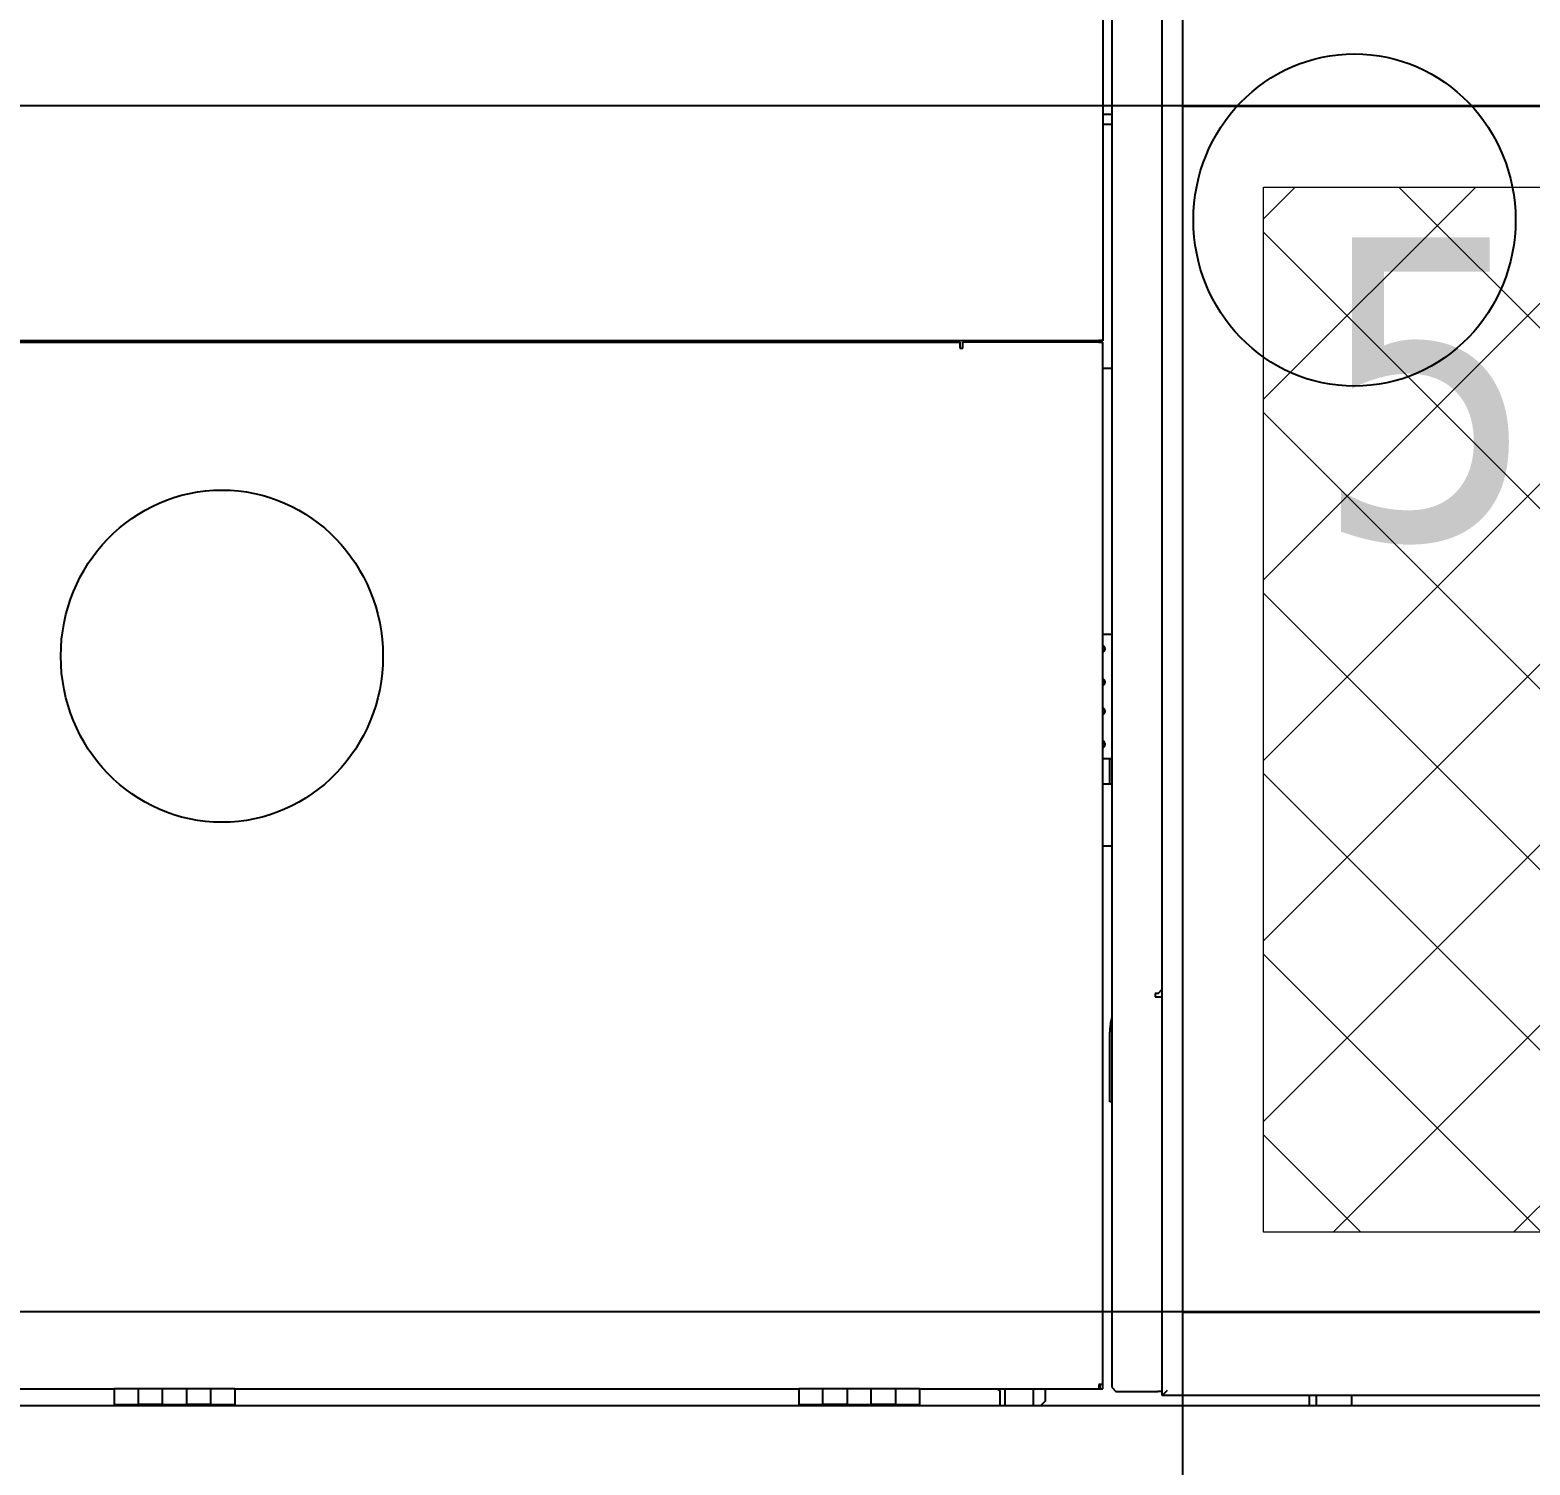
# Model space of a CAD drawing. Header units: centimetres. Extents: x 405564 to 502064, y 46284 to 60634.
# Drawn here: x 454362.4 to 454437, y 53114.9 to 53186.3 of the extents above; entities that cross this region are included whole.
import ezdxf
from ezdxf import colors
from ezdxf.entities.mleader import LeaderData, LeaderLine
from ezdxf.math import Vec2, Vec3
from ezdxf.xclip import XClip

# ---------------------------------------------------------------- set-up
doc = ezdxf.new("R2010")
doc.units = ezdxf.units.CM
doc.header["$XCLIPFRAME"] = 0
doc.linetypes.add('SLD-2点鎖線', pattern=[12.7, 6.35, -1.27, 1.27, -1.27, 1.27, -1.27])
doc.linetypes.add('SLD-実線', pattern=[0])
for name, color, linetype in [('---___EB_draft03_cihazlar', 8, 'Continuous'), ('0-KRCN-ASMATAVAN-130426', 8, 'Continuous'), ('AS_DUV', 8, 'Continuous'), ('AS_PYZ_BINA', 8, 'Continuous')]:
    doc.layers.add(name, color=color, linetype=linetype)
for name, color, linetype, lineweight in [('0-KRCN-AYDINLATMA-130426', 8, 'Continuous', 9), ('0-KRCN-MİMARİ-220526', 8, 'Continuous', 9), ('OL_Ic', 8, 'Continuous', 9)]:
    doc.layers.add(name, color=color, linetype=linetype, lineweight=lineweight)
doc.styles.add('Normal_ITL', font='swissi.ttf')
doc.styles.add('TAHOMA', font='tahoma.ttf')

# ---------------------------------------------------------------- blocks, each defined once
blk = doc.blocks.new('50W 60x60 cm  SIVA ALTI LED ARMATÜR')
at = {"layer": '0-KRCN-AYDINLATMA-130426'}
h = blk.add_hatch(dxfattribs=at)
h.set_pattern_fill('ANSI37', color=256, scale=0.2)
h.paths.add_polyline_path([(-2.6, 2.5943), (2.6, 2.5943), (2.6, -2.6057), (-2.6, -2.6057)])
for points in [[(-3, 2.9943), (3, 2.9943), (3, -3.007), (-3, -3.007)], [(-2.6, 2.5943), (2.6, 2.5943), (2.6, -2.6057), (-2.6, -2.6057)]]:
    blk.add_lwpolyline(points, close=True, dxfattribs=at)
at = {"layer": '0-KRCN-AYDINLATMA-130426', "insert": (-2.35, 2.3443), "char_height": 1.5, "attachment_point": 1, "style": 'TAHOMA'}
blk.add_mtext_dynamic_manual_height_columns('{\\fTahoma|b0|i0|c162|p34;50W}', width=1.5, gutter_width=1.25, heights=[0], dxfattribs=at)
blk = doc.blocks.new('G$C27E741DA')
at = {"layer": '0-KRCN-AYDINLATMA-130426', "xscale": 10, "yscale": 10, "zscale": 10}
blk.add_blockref('50W 60x60 cm  SIVA ALTI LED ARMATÜR', (16385.68, 6018.546), dxfattribs=at)
blk = doc.blocks.new('SMD Dizgi Makinesi')
at = {"layer": '---___EB_draft03_cihazlar', "linetype": 'SLD-実線'}
for p, q in [((275537.97, -39730.757), (275537.97, -39752.689)), ((275538.486, -39730.887), (275538.486, -39868.027)), ((275537.97, -39743.275), (275538.486, -39743.275)), ((275537.97, -39745.028), (275538.486, -39745.028)), ((275537.97, -39745.378), (275538.486, -39745.378)), ((275537.722, -39752.449), (275537.77, -39752.496)), ((275537.77, -39752.496), (275537.817, -39752.541)), ((275537.817, -39752.541), (275537.859, -39752.582)), ((275537.859, -39752.582), (275537.897, -39752.619)), ((275537.897, -39752.619), (275537.928, -39752.649)), ((275537.928, -39752.649), (275537.951, -39752.671)), ((275537.951, -39752.671), (275537.965, -39752.684)), ((275537.97, -39752.689), (275464.504, -39752.689)), ((275517.965, -39752.889), (275517.759, -39752.689)), ((275517.823, -39752.689), (275517.821, -39752.75)), ((275517.965, -39752.889), (275517.965, -39753.04)), ((275517.965, -39753.04), (275518.131, -39753.04)), ((275518.131, -39752.899), (275518.131, -39752.689)), ((275518.131, -39753.04), (275518.131, -39752.899)), ((275537.763, -39752.689), (275537.763, -39752.899)), ((275537.763, -39754.992), (275537.763, -39752.899)), ((275537.965, -39752.684), (275537.97, -39752.689)), ((275464.453, -39755.643), (275485.48, -39755.643)), ((275466.364, -39755.193), (275537.556, -39755.193)), ((275474.217, -39755.643), (275474.217, -39755.193)), ((275474.733, -39755.193), (275474.733, -39755.643)), ((275485.48, -39755.643), (275485.501, -39755.643)), ((275485.501, -39755.794), (275485.501, -39755.643)), ((275485.557, -39755.844), (275485.557, -39755.643)), ((275537.427, -39755.643), (275485.557, -39755.643)), ((275486.874, -39755.193), (275486.874, -39755.643)), ((275500.1, -39755.193), (275500.1, -39755.643)), ((275500.668, -39755.643), (275500.668, -39755.625)), ((275506.3, -39755.193), (275506.3, -39755.643)), ((275507.54, -39755.293), (275506.3, -39755.293)), ((275507.54, -39755.643), (275507.54, -39755.193)), ((275510.64, -39755.193), (275510.64, -39755.643)), ((275523.349, -39755.293), (275519.887, -39755.293)), ((275523.349, -39755.193), (275523.349, -39755.293)), ((275537.427, -39755.643), (275537.427, -39755.844)), ((275537.634, -39755.643), (275537.427, -39755.643)), ((275537.556, -39755.193), (275537.763, -39754.992)), ((275537.634, -39755.794), (275537.634, -39755.643)), ((275485.479, -39847.777), (275485.479, -39755.844)), ((275485.501, -39755.794), (275485.48, -39755.794)), ((275485.48, -39847.828), (275485.48, -39755.794)), ((275485.557, -39755.744), (275485.501, -39755.744)), ((275485.557, -39755.844), (275485.557, -39762.604)), ((275537.427, -39755.794), (275537.634, -39755.794)), ((275537.427, -39755.844), (275537.634, -39755.844)), ((275537.479, -39755.844), (275537.479, -39755.804)), ((275537.634, -39755.844), (275537.634, -39755.804)), ((275537.634, -39764.757), (275537.634, -39755.844)), ((275485.48, -39846.876), (275485.48, -39756.745)), ((275485.48, -39756.745), (275485.48, -39756.745)), ((275485.48, -39846.876), (275485.48, -39756.745)), ((275485.48, -39757.346), (275485.557, -39757.346)), ((275538.228, -39758.498), (275537.634, -39758.498)), ((275538.228, -39758.498), (275538.486, -39758.748)), ((275537.634, -39759.098), (275538.486, -39759.098)), ((275485.499, -39759.92), (275485.48, -39759.92)), ((275485.557, -39759.875), (275485.499, -39759.931)), ((275485.499, -39760.58), (275485.499, -39759.92)), ((275485.499, -39760.58), (275485.48, -39760.58)), ((275485.495, -39760.651), (275485.48, -39760.651)), ((275485.493, -39761.051), (275485.495, -39760.651)), ((275485.499, -39760.651), (275485.495, -39760.651)), ((275485.502, -39760.551), (275485.499, -39760.551)), ((275485.499, -39760.651), (275485.501, -39761.051)), ((275485.502, -39761.151), (275485.502, -39760.551)), ((275485.534, -39760.237), (275485.515, -39760.35)), ((275485.515, -39760.35), (275485.534, -39760.463)), ((275485.557, -39760.184), (275485.534, -39760.237)), ((275485.534, -39760.463), (275485.557, -39760.517)), ((275538.486, -39760.5), (275537.634, -39760.5)), ((275537.634, -39760.907), (275537.748, -39760.751)), ((275537.938, -39760.751), (275537.748, -39760.751)), ((275538.114, -39760.751), (275537.938, -39760.751)), ((275538.486, -39760.751), (275538.114, -39760.751)), ((275485.493, -39761.051), (275485.48, -39761.051)), ((275485.48, -39761.252), (275485.492, -39761.252)), ((275485.492, -39761.252), (275485.495, -39761.252)), ((275485.495, -39761.051), (275485.493, -39761.051)), ((275485.498, -39761.051), (275485.495, -39761.051)), ((275485.498, -39761.252), (275485.495, -39761.252)), ((275485.501, -39761.051), (275485.498, -39761.051)), ((275485.498, -39761.051), (275485.498, -39761.252)), ((275485.498, -39761.252), (275485.502, -39761.252)), ((275485.498, -39761.252), (275485.498, -39842.37)), ((275485.867, -39762.604), (275485.557, -39762.604)), ((275485.557, -39762.754), (275485.763, -39762.754)), ((275485.557, -39840.867), (275485.557, -39762.754)), ((275485.763, -39762.754), (275485.867, -39762.754)), ((275485.867, -39762.754), (275485.867, -39762.604)), ((275485.534, -39763.542), (275485.515, -39763.655)), ((275485.515, -39763.655), (275485.534, -39763.768)), ((275485.557, -39763.489), (275485.534, -39763.542)), ((275485.534, -39763.768), (275485.557, -39763.821)), ((275537.634, -39764.757), (275538.409, -39764.757)), ((275537.634, -39764.757), (275537.634, -39765.958)), ((275538.409, -39765.958), (275538.409, -39764.757)), ((275537.634, -39765.958), (275538.409, -39765.958)), ((275537.634, -39765.958), (275537.634, -39767.16)), ((275538.409, -39765.958), (275538.409, -39767.16)), ((275485.534, -39766.847), (275485.515, -39766.96)), ((275485.557, -39766.793), (275485.534, -39766.847)), ((275485.515, -39766.96), (275485.534, -39767.073)), ((275485.534, -39767.073), (275485.557, -39767.126)), ((275537.634, -39767.16), (275537.634, -39768.362)), ((275538.409, -39767.16), (275537.634, -39767.16)), ((275538.409, -39768.362), (275538.409, -39767.16)), ((275485.534, -39768.95), (275485.515, -39769.063)), ((275485.515, -39769.063), (275485.534, -39769.176)), ((275485.557, -39768.897), (275485.534, -39768.95)), ((275537.634, -39768.362), (275538.409, -39768.362)), ((275537.634, -39768.362), (275537.634, -39769.564)), ((275538.409, -39768.362), (275538.409, -39769.564)), ((275485.534, -39769.176), (275485.557, -39769.229)), ((275537.634, -39769.564), (275537.634, -39770.765)), ((275538.409, -39769.564), (275537.634, -39769.564)), ((275538.409, -39770.765), (275538.409, -39769.564)), ((275485.534, -39770.152), (275485.515, -39770.265)), ((275485.515, -39770.265), (275485.534, -39770.378)), ((275485.557, -39770.098), (275485.534, -39770.152)), ((275485.534, -39770.378), (275485.557, -39770.431)), ((275485.534, -39771.053), (275485.515, -39771.166)), ((275485.515, -39771.166), (275485.534, -39771.279)), ((275485.557, -39771), (275485.534, -39771.053)), ((275485.534, -39771.279), (275485.557, -39771.332)), ((275537.634, -39770.765), (275538.409, -39770.765)), ((275537.634, -39798.806), (275537.634, -39770.765)), ((275485.498, -39771.585), (275485.557, -39771.642)), ((275485.557, -39771.733), (275485.498, -39771.733)), ((275485.498, -39773.202), (275485.557, -39773.202)), ((275485.554, -39773.302), (275485.498, -39773.302)), ((275485.554, -39773.302), (275485.554, -39774.821)), ((275485.554, -39774.821), (275485.498, -39774.821)), ((275485.534, -39775.56), (275485.515, -39775.673)), ((275485.515, -39775.673), (275485.534, -39775.785)), ((275485.557, -39775.506), (275485.534, -39775.56)), ((275485.534, -39775.785), (275485.557, -39775.839)), ((275485.534, -39778.864), (275485.515, -39778.977)), ((275485.515, -39778.977), (275485.534, -39779.09)), ((275485.557, -39778.811), (275485.534, -39778.864)), ((275485.534, -39779.09), (275485.557, -39779.144)), ((275485.534, -39782.169), (275485.515, -39782.282)), ((275485.515, -39782.282), (275485.534, -39782.395)), ((275485.557, -39782.116), (275485.534, -39782.169)), ((275485.534, -39782.395), (275485.557, -39782.449)), ((275485.534, -39785.474), (275485.515, -39785.587)), ((275485.557, -39785.421), (275485.534, -39785.474)), ((275485.498, -39786.006), (275485.557, -39786.063)), ((275485.515, -39785.587), (275485.534, -39785.7)), ((275485.534, -39785.7), (275485.557, -39785.753)), ((275485.557, -39786.313), (275485.498, -39786.37)), ((275485.534, -39786.676), (275485.515, -39786.789)), ((275485.515, -39786.789), (275485.534, -39786.902)), ((275485.557, -39786.622), (275485.534, -39786.676)), ((275485.534, -39786.902), (275485.557, -39786.955)), ((275485.557, -39789.927), (275485.534, -39789.981)), ((275485.534, -39789.981), (275485.515, -39790.094)), ((275485.515, -39790.094), (275485.534, -39790.206)), ((275485.534, -39790.206), (275485.557, -39790.26)), ((275485.534, -39793.285), (275485.515, -39793.398)), ((275485.515, -39793.398), (275485.534, -39793.511)), ((275485.557, -39793.232), (275485.534, -39793.285)), ((275485.534, -39793.511), (275485.557, -39793.565)), ((275485.534, -39796.59), (275485.515, -39796.703)), ((275485.557, -39796.537), (275485.534, -39796.59)), ((275485.515, -39796.703), (275485.534, -39796.816)), ((275485.534, -39796.816), (275485.557, -39796.87)), ((275537.634, -39798.806), (275538.409, -39798.806)), ((275537.634, -39798.806), (275537.634, -39800.008)), ((275538.409, -39800.008), (275538.409, -39798.806)), ((275485.534, -39799.895), (275485.515, -39800.008)), ((275485.515, -39800.008), (275485.534, -39800.121)), ((275485.557, -39799.842), (275485.534, -39799.895)), ((275485.534, -39800.121), (275485.557, -39800.174)), ((275538.409, -39800.008), (275537.634, -39800.008)), ((275537.634, -39800.008), (275537.634, -39801.21)), ((275538.409, -39800.008), (275538.409, -39801.21)), ((275485.498, -39800.427), (275485.557, -39800.484)), ((275485.557, -39800.734), (275485.498, -39800.791)), ((275485.534, -39801.097), (275485.515, -39801.21)), ((275485.557, -39801.043), (275485.534, -39801.097)), ((275485.515, -39801.21), (275485.534, -39801.323)), ((275485.534, -39801.323), (275485.557, -39801.376)), ((275537.634, -39801.21), (275537.634, -39802.411)), ((275537.634, -39801.21), (275538.409, -39801.21)), ((275538.409, -39802.411), (275538.409, -39801.21)), ((275538.409, -39802.411), (275537.634, -39802.411)), ((275537.634, -39802.411), (275537.634, -39803.613)), ((275538.409, -39802.411), (275538.409, -39803.613)), ((275537.634, -39803.613), (275537.634, -39804.815)), ((275537.634, -39803.613), (275538.409, -39803.613)), ((275538.409, -39804.815), (275538.409, -39803.613)), ((275485.534, -39804.402), (275485.515, -39804.515)), ((275485.515, -39804.515), (275485.534, -39804.627)), ((275485.557, -39804.348), (275485.534, -39804.402)), ((275485.534, -39804.627), (275485.557, -39804.681)), ((275537.634, -39804.815), (275538.409, -39804.815)), ((275537.634, -39832.856), (275537.634, -39804.815)), ((275485.534, -39807.706), (275485.515, -39807.819)), ((275485.515, -39807.819), (275485.534, -39807.932)), ((275485.557, -39807.653), (275485.534, -39807.706)), ((275485.534, -39807.932), (275485.557, -39807.986))]:
    blk.add_line(p, q, dxfattribs=at)
at = {"layer": '---___EB_draft03_cihazlar', "linetype": 'SLD-2点鎖線'}
for p, q in [((275537.97, -39730.757), (275537.97, -39752.689)), ((275538.486, -39730.887), (275538.486, -39868.027)), ((275537.97, -39743.275), (275538.486, -39743.275)), ((275537.97, -39745.028), (275538.486, -39745.028)), ((275537.97, -39745.378), (275538.486, -39745.378)), ((275537.722, -39752.449), (275537.77, -39752.496)), ((275537.77, -39752.496), (275537.817, -39752.541)), ((275537.817, -39752.541), (275537.859, -39752.582)), ((275537.859, -39752.582), (275537.897, -39752.619)), ((275537.897, -39752.619), (275537.928, -39752.649)), ((275537.928, -39752.649), (275537.951, -39752.671)), ((275537.951, -39752.671), (275537.965, -39752.684)), ((275537.97, -39752.689), (275464.504, -39752.689)), ((275517.965, -39752.889), (275517.759, -39752.689)), ((275517.823, -39752.689), (275517.821, -39752.75)), ((275517.965, -39752.889), (275517.965, -39753.04)), ((275517.965, -39753.04), (275518.131, -39753.04)), ((275518.131, -39752.899), (275518.131, -39752.689)), ((275518.131, -39753.04), (275518.131, -39752.899)), ((275537.763, -39752.689), (275537.763, -39752.899)), ((275537.763, -39754.992), (275537.763, -39752.899)), ((275537.965, -39752.684), (275537.97, -39752.689)), ((275464.453, -39755.643), (275485.48, -39755.643)), ((275466.364, -39755.193), (275537.556, -39755.193)), ((275474.217, -39755.643), (275474.217, -39755.193)), ((275474.733, -39755.193), (275474.733, -39755.643)), ((275485.48, -39755.643), (275485.501, -39755.643)), ((275485.501, -39755.794), (275485.501, -39755.643)), ((275485.557, -39755.844), (275485.557, -39755.643)), ((275537.427, -39755.643), (275485.557, -39755.643)), ((275486.874, -39755.193), (275486.874, -39755.643)), ((275500.1, -39755.193), (275500.1, -39755.643)), ((275500.668, -39755.643), (275500.668, -39755.625)), ((275506.3, -39755.193), (275506.3, -39755.643)), ((275507.54, -39755.293), (275506.3, -39755.293)), ((275507.54, -39755.643), (275507.54, -39755.193)), ((275510.64, -39755.193), (275510.64, -39755.643)), ((275523.349, -39755.293), (275519.887, -39755.293)), ((275523.349, -39755.193), (275523.349, -39755.293)), ((275537.427, -39755.643), (275537.427, -39755.844)), ((275537.634, -39755.643), (275537.427, -39755.643)), ((275537.556, -39755.193), (275537.763, -39754.992)), ((275537.634, -39755.794), (275537.634, -39755.643)), ((275485.479, -39847.777), (275485.479, -39755.844)), ((275485.501, -39755.794), (275485.48, -39755.794)), ((275485.48, -39847.828), (275485.48, -39755.794)), ((275485.557, -39755.744), (275485.501, -39755.744)), ((275485.557, -39755.844), (275485.557, -39762.604)), ((275537.427, -39755.794), (275537.634, -39755.794)), ((275537.427, -39755.844), (275537.634, -39755.844)), ((275537.479, -39755.844), (275537.479, -39755.804)), ((275537.634, -39755.844), (275537.634, -39755.804)), ((275537.634, -39764.757), (275537.634, -39755.844)), ((275485.48, -39846.876), (275485.48, -39756.745)), ((275485.48, -39756.745), (275485.48, -39756.745)), ((275485.48, -39846.876), (275485.48, -39756.745)), ((275485.48, -39757.346), (275485.557, -39757.346)), ((275538.228, -39758.498), (275537.634, -39758.498)), ((275538.228, -39758.498), (275538.486, -39758.748)), ((275537.634, -39759.098), (275538.486, -39759.098)), ((275485.499, -39759.92), (275485.48, -39759.92)), ((275485.557, -39759.875), (275485.499, -39759.931)), ((275485.499, -39760.58), (275485.499, -39759.92)), ((275485.499, -39760.58), (275485.48, -39760.58)), ((275485.495, -39760.651), (275485.48, -39760.651)), ((275485.493, -39761.051), (275485.495, -39760.651)), ((275485.499, -39760.651), (275485.495, -39760.651)), ((275485.502, -39760.551), (275485.499, -39760.551)), ((275485.499, -39760.651), (275485.501, -39761.051)), ((275485.502, -39761.151), (275485.502, -39760.551)), ((275485.534, -39760.237), (275485.515, -39760.35)), ((275485.515, -39760.35), (275485.534, -39760.463)), ((275485.557, -39760.184), (275485.534, -39760.237)), ((275485.534, -39760.463), (275485.557, -39760.517)), ((275538.486, -39760.5), (275537.634, -39760.5)), ((275537.634, -39760.907), (275537.748, -39760.751)), ((275537.938, -39760.751), (275537.748, -39760.751)), ((275538.114, -39760.751), (275537.938, -39760.751)), ((275538.486, -39760.751), (275538.114, -39760.751)), ((275485.493, -39761.051), (275485.48, -39761.051)), ((275485.492, -39761.252), (275485.495, -39761.252)), ((275485.495, -39761.051), (275485.493, -39761.051)), ((275485.498, -39761.051), (275485.495, -39761.051)), ((275485.498, -39761.252), (275485.495, -39761.252)), ((275485.501, -39761.051), (275485.498, -39761.051)), ((275485.498, -39761.051), (275485.498, -39761.252)), ((275485.498, -39761.252), (275485.502, -39761.252)), ((275485.498, -39761.252), (275485.498, -39842.37)), ((275485.867, -39762.604), (275485.557, -39762.604)), ((275485.557, -39762.754), (275485.763, -39762.754)), ((275485.557, -39840.867), (275485.557, -39762.754)), ((275485.763, -39762.754), (275485.867, -39762.754)), ((275485.867, -39762.754), (275485.867, -39762.604)), ((275485.534, -39763.542), (275485.515, -39763.655)), ((275485.515, -39763.655), (275485.534, -39763.768)), ((275485.557, -39763.489), (275485.534, -39763.542)), ((275485.534, -39763.768), (275485.557, -39763.821)), ((275537.634, -39764.757), (275538.409, -39764.757)), ((275537.634, -39764.757), (275537.634, -39765.958)), ((275538.409, -39765.958), (275538.409, -39764.757)), ((275537.634, -39765.958), (275537.634, -39767.16)), ((275537.634, -39765.958), (275538.409, -39765.958)), ((275538.409, -39765.958), (275538.409, -39767.16)), ((275485.534, -39766.847), (275485.515, -39766.96)), ((275485.557, -39766.793), (275485.534, -39766.847)), ((275485.515, -39766.96), (275485.534, -39767.073)), ((275485.534, -39767.073), (275485.557, -39767.126)), ((275538.409, -39767.16), (275537.634, -39767.16)), ((275537.634, -39767.16), (275537.634, -39768.362)), ((275538.409, -39768.362), (275538.409, -39767.16)), ((275485.534, -39768.95), (275485.515, -39769.063)), ((275485.515, -39769.063), (275485.534, -39769.176)), ((275485.557, -39768.897), (275485.534, -39768.95)), ((275537.634, -39768.362), (275537.634, -39769.564)), ((275537.634, -39768.362), (275538.409, -39768.362)), ((275538.409, -39768.362), (275538.409, -39769.564)), ((275485.534, -39769.176), (275485.557, -39769.229)), ((275538.409, -39769.564), (275537.634, -39769.564)), ((275537.634, -39769.564), (275537.634, -39770.765)), ((275538.409, -39770.765), (275538.409, -39769.564)), ((275485.534, -39770.152), (275485.515, -39770.265)), ((275485.515, -39770.265), (275485.534, -39770.378)), ((275485.557, -39770.098), (275485.534, -39770.152)), ((275485.534, -39770.378), (275485.557, -39770.431)), ((275485.534, -39771.053), (275485.515, -39771.166)), ((275485.515, -39771.166), (275485.534, -39771.279)), ((275485.557, -39771), (275485.534, -39771.053)), ((275485.534, -39771.279), (275485.557, -39771.332)), ((275537.634, -39770.765), (275538.409, -39770.765)), ((275537.634, -39798.806), (275537.634, -39770.765)), ((275485.498, -39771.585), (275485.557, -39771.642)), ((275485.557, -39771.733), (275485.498, -39771.733)), ((275485.498, -39773.202), (275485.557, -39773.202)), ((275485.554, -39773.302), (275485.498, -39773.302)), ((275485.554, -39773.302), (275485.554, -39774.821)), ((275485.554, -39774.821), (275485.498, -39774.821)), ((275485.534, -39775.56), (275485.515, -39775.673)), ((275485.515, -39775.673), (275485.534, -39775.785)), ((275485.557, -39775.506), (275485.534, -39775.56)), ((275485.534, -39775.785), (275485.557, -39775.839)), ((275485.534, -39778.864), (275485.515, -39778.977)), ((275485.515, -39778.977), (275485.534, -39779.09)), ((275485.557, -39778.811), (275485.534, -39778.864)), ((275485.534, -39779.09), (275485.557, -39779.144)), ((275485.534, -39782.169), (275485.515, -39782.282)), ((275485.515, -39782.282), (275485.534, -39782.395)), ((275485.557, -39782.116), (275485.534, -39782.169)), ((275485.534, -39782.395), (275485.557, -39782.449)), ((275485.534, -39785.474), (275485.515, -39785.587)), ((275485.557, -39785.421), (275485.534, -39785.474)), ((275485.498, -39786.006), (275485.557, -39786.063)), ((275485.515, -39785.587), (275485.534, -39785.7)), ((275485.534, -39785.7), (275485.557, -39785.753)), ((275485.557, -39786.313), (275485.498, -39786.37)), ((275485.534, -39786.676), (275485.515, -39786.789)), ((275485.515, -39786.789), (275485.534, -39786.902)), ((275485.557, -39786.622), (275485.534, -39786.676)), ((275485.534, -39786.902), (275485.557, -39786.955)), ((275485.557, -39789.927), (275485.534, -39789.981)), ((275485.534, -39789.981), (275485.515, -39790.094)), ((275485.515, -39790.094), (275485.534, -39790.206)), ((275485.534, -39790.206), (275485.557, -39790.26)), ((275485.534, -39793.285), (275485.515, -39793.398)), ((275485.515, -39793.398), (275485.534, -39793.511)), ((275485.557, -39793.232), (275485.534, -39793.285)), ((275485.534, -39793.511), (275485.557, -39793.565)), ((275485.534, -39796.59), (275485.515, -39796.703)), ((275485.557, -39796.537), (275485.534, -39796.59)), ((275485.515, -39796.703), (275485.534, -39796.816)), ((275485.534, -39796.816), (275485.557, -39796.87)), ((275537.634, -39798.806), (275538.409, -39798.806)), ((275537.634, -39798.806), (275537.634, -39800.008)), ((275538.409, -39800.008), (275538.409, -39798.806)), ((275485.534, -39799.895), (275485.515, -39800.008)), ((275485.515, -39800.008), (275485.534, -39800.121)), ((275485.557, -39799.842), (275485.534, -39799.895)), ((275485.534, -39800.121), (275485.557, -39800.174)), ((275537.634, -39800.008), (275537.634, -39801.21)), ((275538.409, -39800.008), (275537.634, -39800.008)), ((275538.409, -39800.008), (275538.409, -39801.21)), ((275485.498, -39800.427), (275485.557, -39800.484)), ((275485.557, -39800.734), (275485.498, -39800.791)), ((275485.534, -39801.097), (275485.515, -39801.21)), ((275485.557, -39801.043), (275485.534, -39801.097)), ((275485.515, -39801.21), (275485.534, -39801.323)), ((275485.534, -39801.323), (275485.557, -39801.376)), ((275537.634, -39801.21), (275537.634, -39802.411)), ((275537.634, -39801.21), (275538.409, -39801.21)), ((275538.409, -39802.411), (275538.409, -39801.21)), ((275537.634, -39802.411), (275537.634, -39803.613)), ((275538.409, -39802.411), (275537.634, -39802.411)), ((275538.409, -39802.411), (275538.409, -39803.613)), ((275537.634, -39803.613), (275537.634, -39804.815)), ((275537.634, -39803.613), (275538.409, -39803.613)), ((275538.409, -39804.815), (275538.409, -39803.613)), ((275485.534, -39804.402), (275485.515, -39804.515)), ((275485.515, -39804.515), (275485.534, -39804.627)), ((275485.557, -39804.348), (275485.534, -39804.402)), ((275485.534, -39804.627), (275485.557, -39804.681)), ((275537.634, -39804.815), (275538.409, -39804.815)), ((275537.634, -39832.856), (275537.634, -39804.815)), ((275485.534, -39807.706), (275485.515, -39807.819)), ((275485.515, -39807.819), (275485.534, -39807.932)), ((275485.557, -39807.653), (275485.534, -39807.706)), ((275485.534, -39807.932), (275485.557, -39807.986))]:
    blk.add_line(p, q, dxfattribs=at)
at = {"layer": '---___EB_draft03_cihazlar'}
for centre in [(275479.486, -39743.125), (275501.185, -39799.457)]:
    blk.add_ellipse(centre, major_axis=(-8.266, 0), ratio=0.969208, start_param=4.712389, end_param=10.995574, dxfattribs=at)
at = {"layer": '---___EB_draft03_cihazlar', "linetype": 'SLD-実線'}
for centre, major_axis, start_param, end_param in [((275495.037, -39755.794), (-9.558, 0), 6.266951, 6.288572), ((275500.823, -39755.693), (-0.17, 0), 3.449464, 5.975314), ((275502.477, -39755.693), (-0.17, 0), 3.449464, 5.975314), ((275503.923, -39755.693), (-0.17, 0), 3.449464, 5.975314), ((275505.576, -39755.693), (-0.17, 0), 3.449464, 5.975314), ((275519.887, -39752.789), (-2.583, 0), 1.287002, 1.570796), ((275480.763, -39761.177), (-4.74, 0), 3.125327, 3.14713)]:
    blk.add_ellipse(centre, major_axis=major_axis, ratio=0.969208, start_param=start_param, end_param=end_param, dxfattribs=at)
at = {"layer": '---___EB_draft03_cihazlar', "linetype": 'SLD-2点鎖線'}
for centre, major_axis, start_param, end_param in [((275495.037, -39755.794), (-9.558, 0), 6.266951, 6.288572), ((275500.823, -39755.693), (-0.17, 0), 3.449464, 5.975314), ((275502.477, -39755.693), (-0.17, 0), 3.449464, 5.975314), ((275503.923, -39755.693), (-0.17, 0), 3.449464, 5.975314), ((275505.576, -39755.693), (-0.17, 0), 3.449464, 5.975314), ((275519.887, -39752.789), (-2.583, 0), 1.287002, 1.570796), ((275480.763, -39761.177), (-4.74, 0), 3.125327, 3.14713)]:
    blk.add_ellipse(centre, major_axis=major_axis, ratio=0.969208, start_param=start_param, end_param=end_param, dxfattribs=at)
blk = doc.blocks.new('A$Ca63a641c')
at = {"layer": 'AS_PYZ_BINA'}
ml = blk.add_multileader_mtext('Standard', dxfattribs=at)
ml.set_content('EST boyalı panel çit ve panel çit kapı (AS 51.101)', color=256, style='Normal_ITL')
ml.set_leader_properties()
ml.build(insert=Vec2(0, 0))
ml.multileader.update_dxf_attribs({"dogleg_length": 0.379, "arrow_head_size": 17.043, "scale": 75})
ctx = ml.context
ctx.base_point, ctx.scale, ctx.char_height, ctx.arrow_head_size, ctx.landing_gap_size, ctx.plane_origin = Vec3(140.513, 464.302), 75, 20, 17.043, 14.202, Vec3(92.505, 620.113)
notes = []
notes.append((ctx, [(0, (1, 1, 0), (112.109, 464.302), (1, 0), 28.404, [(0, [(68.504, 410)], 0, [])])]))
ctx.mtext.insert, ctx.mtext.width, ctx.mtext.flow_direction = Vec3(154.715, 477.513), 604.56338, 5
for ctx, leaders in notes:
    for number, flags, end, landing, length, lines in leaders:
        leader = LeaderData()
        leader.index, (leader.has_last_leader_line, leader.has_dogleg_vector, leader.attachment_direction) = number, flags
        leader.last_leader_point, leader.dogleg_vector, leader.dogleg_length = Vec3(end), Vec3(landing), length
        for number, points, colour, breaks in lines:
            line = LeaderLine()
            line.index, line.vertices, line.color, line.breaks = number, Vec3.list(points), colors.encode_raw_color(colour), breaks
            leader.lines.append(line)
        ctx.leaders.append(leader)
blk = doc.blocks.new('A$C85dec720')
at = {"layer": 'OL_Ic'}
blk.add_blockref('A$Ca63a641c', (5315.078, 5344.253, 28.4), dxfattribs=at)
blk = doc.blocks.new('A$C6A10300A')
at = {"layer": '---___EB_draft03_cihazlar', "rotation": 270}
blk.add_blockref('SMD Dizgi Makinesi', (56107.337, 268022.333), dxfattribs=at)
at = {"layer": 'AS_DUV'}
ref = blk.add_blockref('A$C85dec720', (28900.964, -17748.984), dxfattribs=dict(at, rotation=105.0255580063709))
XClip(ref).set_block_clipping_path([(6220.3367769278, 6783.7313721173), (4126.4071464743, -1017.0000000052), (7354.8298234051, -1883.5969356479), (9448.7594538586, 5917.1344364745)])

msp = doc.modelspace()

# ---------------------------------------------------------------- linework, layer by layer
at = {"layer": '0-KRCN-ASMATAVAN-130426'}
for p, q in [((454419.746, 52222.563), (454419.746, 53422.563)), ((454059.746, 53182.563), (454839.746, 53182.563)), ((454059.746, 53122.563), (454839.746, 53122.563))]:
    msp.add_line(p, q, dxfattribs=at)

# ---------------------------------------------------------------- block references
at = {"layer": '0-KRCN-AYDINLATMA-130426'}
msp.add_blockref('G$C27E741DA', (438064.066, 47134.016), dxfattribs=at)

# ---------------------------------------------------------------- next in the draw order: block references
at = {"layer": '0-KRCN-MİMARİ-220526'}
msp.add_blockref('A$C6A10300A', (438064.066, 60634.016), dxfattribs=at)

doc.saveas('drawing.dxf')
